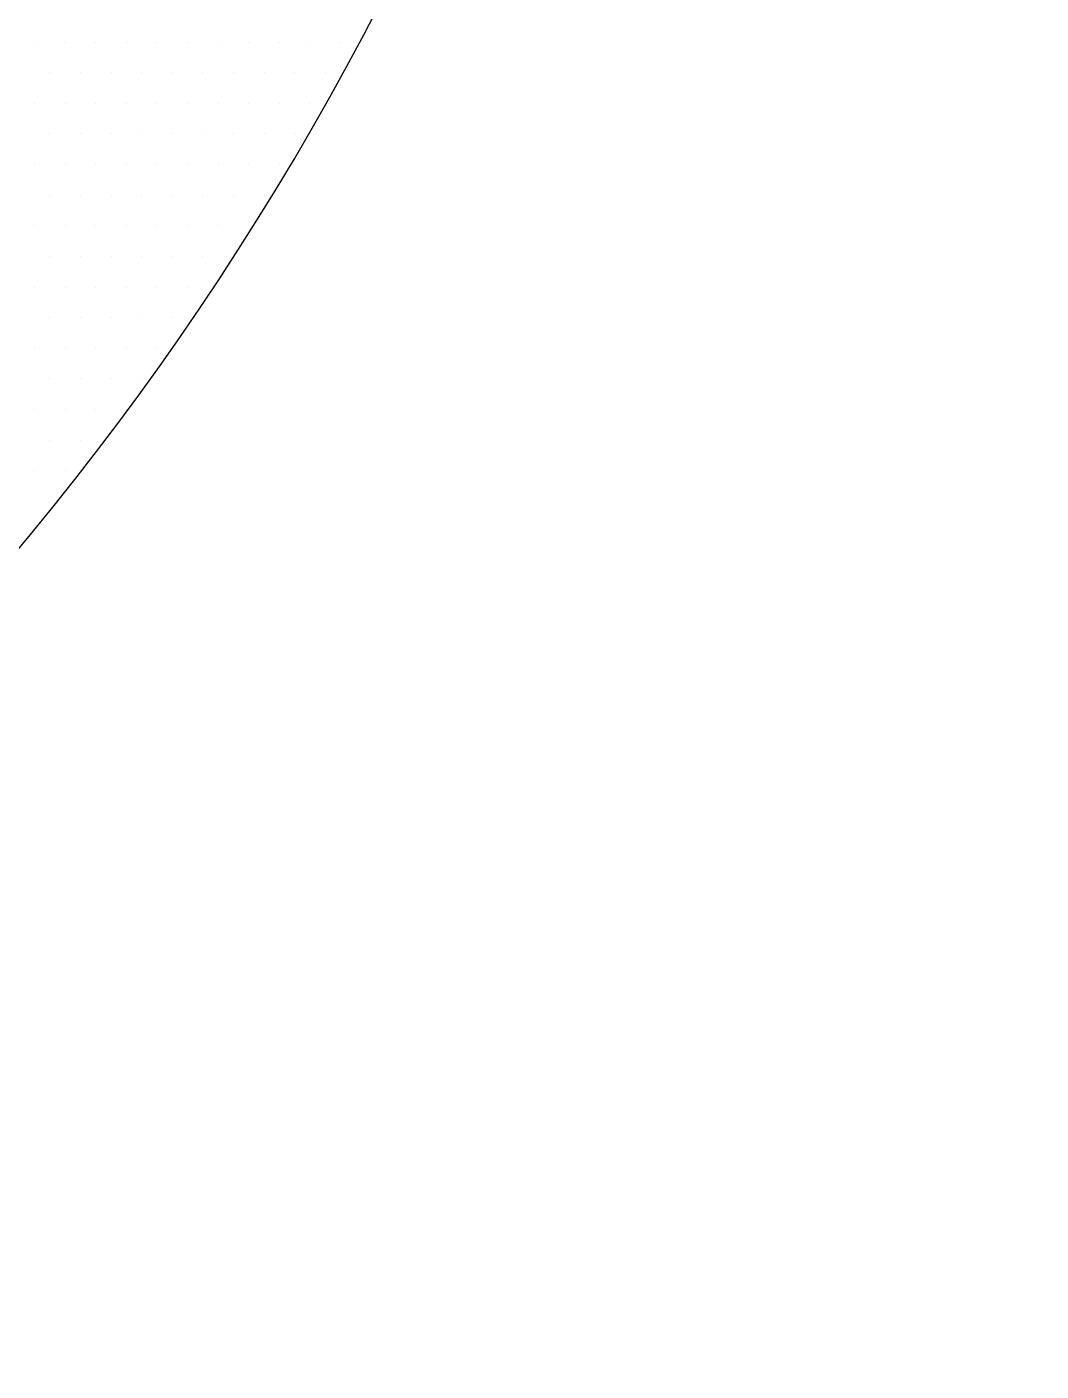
# Model space of a CAD drawing. Header units: millimetres. Extents: x 4455189 to 4808172, y 18512388 to 19204582.
# Drawn here: x 4780463.85 to 4780473.17, y 18525970.5 to 18525982.86 of the extents above; entities that cross this region are included whole.
import ezdxf

# ---------------------------------------------------------------- set-up
doc = ezdxf.new("R2010")
doc.units = ezdxf.units.MM
doc.header["$LTSCALE"] = 1000
doc.header["$MEASUREMENT"] = 0
doc.layers.add('PUB_DIM', color=161, linetype='Continuous')

# ---------------------------------------------------------------- blocks, each defined once
blk = doc.blocks.new('*X13')
at = {"color": 0}
for p, q in [((-61.375, 1313.125), (-61.375, 1313.125)), ((-61.3125, 1313.125), (-61.3125, 1313.125)), ((-61.25, 1313.125), (-61.25, 1313.125)), ((-61.1875, 1313.125), (-61.1875, 1313.125)), ((-61.125, 1313.125), (-61.125, 1313.125)), ((-61.0625, 1313.125), (-61.0625, 1313.125)), ((-61, 1313.125), (-61, 1313.125)), ((-60.9375, 1313.125), (-60.9375, 1313.125)), ((-60.875, 1313.125), (-60.875, 1313.125)), ((-60.8125, 1313.125), (-60.8125, 1313.125)), ((-60.75, 1313.125), (-60.75, 1313.125)), ((-61.34375, 1313.0625), (-61.34375, 1313.0625)), ((-61.28125, 1313.0625), (-61.28125, 1313.0625)), ((-61.21875, 1313.0625), (-61.21875, 1313.0625)), ((-61.15625, 1313.0625), (-61.15625, 1313.0625)), ((-61.09375, 1313.0625), (-61.09375, 1313.0625)), ((-61.03125, 1313.0625), (-61.03125, 1313.0625)), ((-60.96875, 1313.0625), (-60.96875, 1313.0625)), ((-60.90625, 1313.0625), (-60.90625, 1313.0625)), ((-60.84375, 1313.0625), (-60.84375, 1313.0625)), ((-60.78125, 1313.0625), (-60.78125, 1313.0625)), ((-61.375, 1313), (-61.375, 1313)), ((-61.3125, 1313), (-61.3125, 1313)), ((-61.25, 1313), (-61.25, 1313)), ((-61.1875, 1313), (-61.1875, 1313)), ((-61.125, 1313), (-61.125, 1313)), ((-61.0625, 1313), (-61.0625, 1313)), ((-61, 1313), (-61, 1313)), ((-60.9375, 1313), (-60.9375, 1313)), ((-60.875, 1313), (-60.875, 1313)), ((-60.8125, 1313), (-60.8125, 1313)), ((-61.34375, 1312.9375), (-61.34375, 1312.9375)), ((-61.28125, 1312.9375), (-61.28125, 1312.9375)), ((-61.21875, 1312.9375), (-61.21875, 1312.9375)), ((-61.15625, 1312.9375), (-61.15625, 1312.9375)), ((-61.09375, 1312.9375), (-61.09375, 1312.9375)), ((-61.03125, 1312.9375), (-61.03125, 1312.9375)), ((-60.96875, 1312.9375), (-60.96875, 1312.9375)), ((-60.90625, 1312.9375), (-60.90625, 1312.9375)), ((-60.84375, 1312.9375), (-60.84375, 1312.9375)), ((-61.375, 1312.875), (-61.375, 1312.875)), ((-61.3125, 1312.875), (-61.3125, 1312.875)), ((-61.25, 1312.875), (-61.25, 1312.875)), ((-61.1875, 1312.875), (-61.1875, 1312.875)), ((-61.125, 1312.875), (-61.125, 1312.875)), ((-61.0625, 1312.875), (-61.0625, 1312.875)), ((-61, 1312.875), (-61, 1312.875)), ((-60.9375, 1312.875), (-60.9375, 1312.875)), ((-60.875, 1312.875), (-60.875, 1312.875)), ((-61.34375, 1312.8125), (-61.34375, 1312.8125)), ((-61.28125, 1312.8125), (-61.28125, 1312.8125)), ((-61.21875, 1312.8125), (-61.21875, 1312.8125)), ((-61.15625, 1312.8125), (-61.15625, 1312.8125)), ((-61.09375, 1312.8125), (-61.09375, 1312.8125)), ((-61.03125, 1312.8125), (-61.03125, 1312.8125)), ((-60.96875, 1312.8125), (-60.96875, 1312.8125)), ((-60.90625, 1312.8125), (-60.90625, 1312.8125)), ((-61.375, 1312.75), (-61.375, 1312.75)), ((-61.3125, 1312.75), (-61.3125, 1312.75)), ((-61.25, 1312.75), (-61.25, 1312.75)), ((-61.1875, 1312.75), (-61.1875, 1312.75)), ((-61.125, 1312.75), (-61.125, 1312.75)), ((-61.0625, 1312.75), (-61.0625, 1312.75)), ((-61, 1312.75), (-61, 1312.75)), ((-60.9375, 1312.75), (-60.9375, 1312.75)), ((-61.34375, 1312.6875), (-61.34375, 1312.6875)), ((-61.28125, 1312.6875), (-61.28125, 1312.6875)), ((-61.21875, 1312.6875), (-61.21875, 1312.6875)), ((-61.15625, 1312.6875), (-61.15625, 1312.6875)), ((-61.09375, 1312.6875), (-61.09375, 1312.6875)), ((-61.03125, 1312.6875), (-61.03125, 1312.6875)), ((-60.96875, 1312.6875), (-60.96875, 1312.6875)), ((-61.375, 1312.625), (-61.375, 1312.625)), ((-61.3125, 1312.625), (-61.3125, 1312.625)), ((-61.25, 1312.625), (-61.25, 1312.625)), ((-61.1875, 1312.625), (-61.1875, 1312.625)), ((-61.125, 1312.625), (-61.125, 1312.625)), ((-61.0625, 1312.625), (-61.0625, 1312.625)), ((-61.34375, 1312.5625), (-61.34375, 1312.5625)), ((-61.28125, 1312.5625), (-61.28125, 1312.5625)), ((-61.21875, 1312.5625), (-61.21875, 1312.5625)), ((-61.15625, 1312.5625), (-61.15625, 1312.5625)), ((-61.09375, 1312.5625), (-61.09375, 1312.5625)), ((-61.375, 1312.5), (-61.375, 1312.5)), ((-61.3125, 1312.5), (-61.3125, 1312.5)), ((-61.25, 1312.5), (-61.25, 1312.5)), ((-61.1875, 1312.5), (-61.1875, 1312.5)), ((-61.125, 1312.5), (-61.125, 1312.5)), ((-61.34375, 1312.4375), (-61.34375, 1312.4375)), ((-61.28125, 1312.4375), (-61.28125, 1312.4375)), ((-61.21875, 1312.4375), (-61.21875, 1312.4375)), ((-61.15625, 1312.4375), (-61.15625, 1312.4375)), ((-61.375, 1312.375), (-61.375, 1312.375)), ((-61.3125, 1312.375), (-61.3125, 1312.375)), ((-61.25, 1312.375), (-61.25, 1312.375)), ((-61.1875, 1312.375), (-61.1875, 1312.375)), ((-61.34375, 1312.3125), (-61.34375, 1312.3125)), ((-61.28125, 1312.3125), (-61.28125, 1312.3125)), ((-61.375, 1312.25), (-61.375, 1312.25)), ((-61.3125, 1312.25), (-61.3125, 1312.25)), ((-61.34375, 1312.1875), (-61.34375, 1312.1875))]:
    blk.add_line(p, q, dxfattribs=at)
blk = doc.blocks.new('A$C5D7C7B29')
blk.add_arc((9070.84, 8492.946), 54, 270, 0)
at = {"layer": 'PUB_DIM'}
blk.add_lwpolyline([(9111.418, 8442.984, 0, 80, 0), (9308.12, 8216.471, 0, 0, 0)], format="xyseb", dxfattribs=at)
at = {"xscale": 9, "yscale": 9, "zscale": 9}
blk.add_blockref('*X13', (9664.956, -3350.48), dxfattribs=at)

msp = doc.modelspace()

# ---------------------------------------------------------------- block references
at = {"xscale": 0.5, "yscale": 0.5, "zscale": 0.5}
msp.add_blockref('A$C5D7C7B29', (4775907.625, 18521748.893), dxfattribs=at)

doc.saveas('drawing.dxf')
